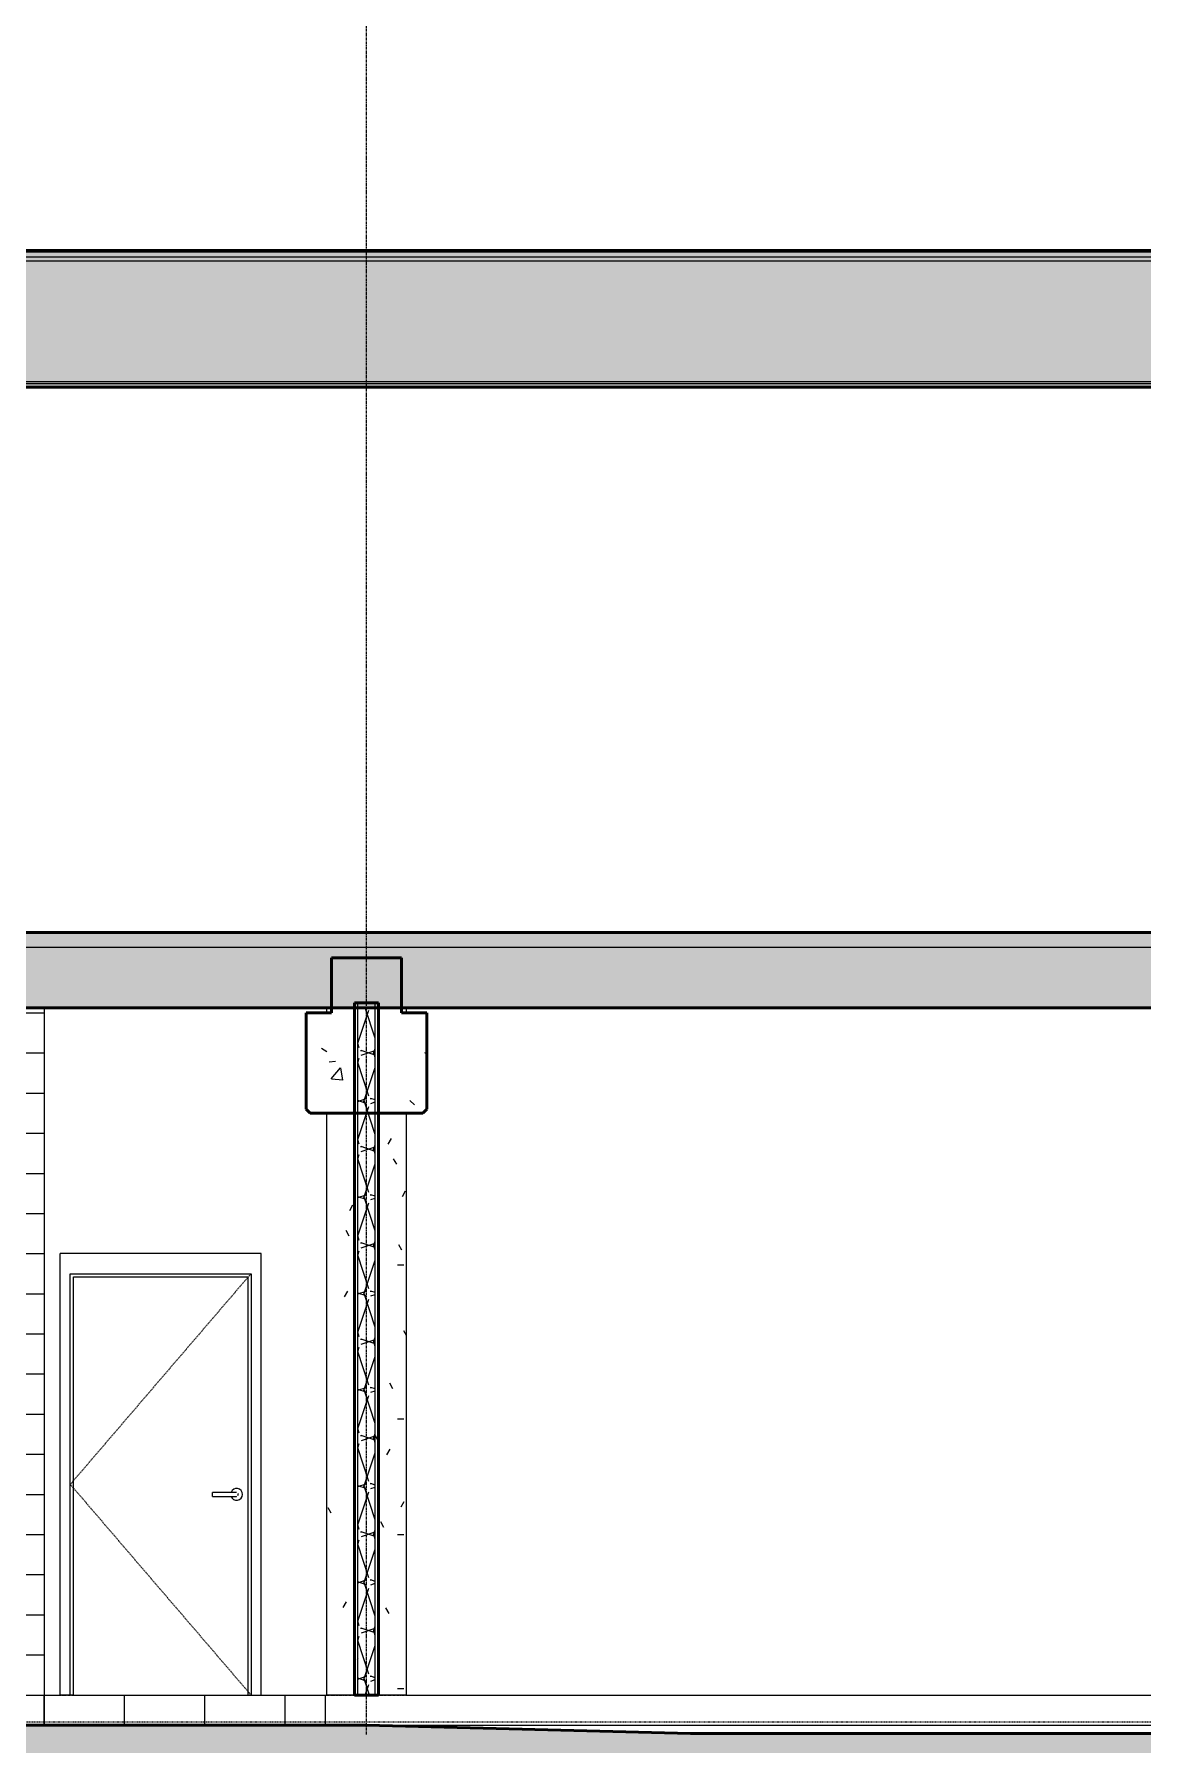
# Model space of a CAD drawing. Header units: inches. Extents: x 9661 to 15313, y -337 to 660.
# Drawn here: x 11781 to 12001.9, y -161.9 to 179.1 of the extents above; entities that cross this region are included whole.
import ezdxf

# ---------------------------------------------------------------- set-up
doc = ezdxf.new("R2010")
doc.units = ezdxf.units.IN
doc.header["$MEASUREMENT"] = 0
for name, pattern in [('Aligning Line 1_8_', [0.25, 0.125, -0.125]), ('Dash 1_16_', [0.125, 0.0625, -0.0625]), ('Grid Line 1_2_', [0.875, 0.5, -0.125, 0.125, -0.125])]:
    doc.linetypes.add(name, pattern=pattern)
for name, color, linetype, lineweight in [('0-1', 7, 'Continuous', 5), ('0-3', 135, 'Continuous', 13), ('A-DOOR-1', 7, 'Dash 1_16_', 9), ('A-DOOR-2', 7, 'Continuous', 9), ('A-DOOR-FRAM-1', 7, 'Continuous', 9), ('A-FLOR', 192, 'Continuous', 13), ('A-FLOR-1', 135, 'Continuous', 13), ('A-FLOR-2', 8, 'Continuous', 5), ('A-FLOR-3', 251, 'Continuous', 5), ('A-FLOR-5', 192, 'Continuous', 50), ('A-FLOR-LEVL-1', 51, 'Grid Line 1_2_', 9), ('A-FLOR-MCUT', 51, 'Continuous', 13), ('A-FLOR-PATT-1', 8, 'Continuous', 9), ('A-WALL-1', 10, 'Continuous', 13), ('A-WALL-2', 135, 'Continuous', 13), ('A-WALL-PATT-1', 253, 'Continuous', 9), ('A-WALL-PATT-4', 55, 'Continuous', 9), ('G-ANNO-SYMB', 111, 'Aligning Line 1_8_', 9), ('I-WALL-2', 135, 'Continuous', 13), ('I-WALL-3', 250, 'Continuous', 50), ('S-BEAM', 12, 'Continuous', 9), ('S-BEAM-1', 55, 'Continuous', 9), ('S-BEAM-2', 12, 'Continuous', 50), ('S-COLS-1', 55, 'Continuous', 9), ('S-FNDN-3', 135, 'Continuous', 13), ('S-GRID-1', 1, 'Grid Line 1_2_', 9)]:
    doc.layers.add(name, color=color, linetype=linetype, lineweight=lineweight)
pattern_1 = [(0, (11008.554, 72), (30.72, 7.68), [1.267, -21.773, 1.267, -21.773, -122.88]), (0, (11008.554, 72), (30.72, 7.68), [-46.08, 1.267, -44.813, 1.267, -21.773, -53.76]), (0, (11008.554, 72), (30.72, 7.68), [-115.2, 1.267, -14.093, 1.267, -37.133]), (120, (11020.074, 75.84), (-22.011075, 22.7643), [1.267, -21.773, 1.267, -21.773, -122.88]), (120, (11020.074, 75.84), (-22.011075, 22.7643), [-46.08, 1.267, -44.813, 1.267, -21.773, -53.76]), (120, (11020.074, 75.84), (-22.011075, 22.7643), [-115.2, 1.267, -14.093, 1.267, -37.133]), (240, (11023.914, 91.2), (-8.708925, -30.4443), [1.267, -21.773, 1.267, -21.773, -122.88]), (240, (11023.914, 91.2), (-8.708925, -30.4443), [-46.08, 1.267, -44.813, 1.267, -21.773, -53.76]), (240, (11023.914, 91.2), (-8.708925, -30.4443), [-115.2, 1.267, -14.093, 1.267, -37.133])]
pattern_2 = [(161.57, (11009.034, 72.48), (-3.8399538, -1.54e-05), [0, -27.322, 3.034, 0]), (18.43, (11008.074, 72.48), (-3.8399538, 1.54e-05), [0, -27.322, 3.034, 0]), (108.43, (11009.034, 72.48), (1.919622, -9.6005246), [9.106, -21.25]), (71.57, (11008.074, 72.48), (1.919622, 9.6005246), [9.106, -21.25])]
pattern_3 = [(0, (11546.989, 0), (0, 8), []), (90, (11546.989, 0), (-8, 8), [8, -8])]
pattern_4 = [(0, (11008.554, 72), (15.36, 3.84), [1.267, -10.253, 1.267, -10.253, -61.44]), (0, (11008.554, 72), (15.36, 3.84), [-23.04, 1.267, -21.773, 1.267, -10.253, -26.88]), (0, (11008.554, 72), (15.36, 3.84), [-57.6, 1.267, -6.413, 1.267, -17.933]), (120, (11014.314, 73.92), (-11.005538, 11.38215), [1.267, -10.253, 1.267, -10.253, -61.44]), (120, (11014.314, 73.92), (-11.005538, 11.38215), [-23.04, 1.267, -21.773, 1.267, -10.253, -26.88]), (120, (11014.314, 73.92), (-11.005538, 11.38215), [-57.6, 1.267, -6.413, 1.267, -17.933]), (240, (11016.234, 81.6), (-4.354462, -15.22215), [1.267, -10.253, 1.267, -10.253, -61.44]), (240, (11016.234, 81.6), (-4.354462, -15.22215), [-23.04, 1.267, -21.773, 1.267, -10.253, -26.88]), (240, (11016.234, 81.6), (-4.354462, -15.22215), [-57.6, 1.267, -6.413, 1.267, -17.933])]
pattern_5 = [(50, (11008.554, 72), (27.5427, -2.4099), [2.88, -31.68]), (355, (11008.554, 72), (-5.32784, 28.8843), [2.304, -25.344]), (100.451, (11010.85, 71.8), (22.2153, 26.4739), [2.448, -26.924]), (46.184, (11008.554, 79.68), (40.9819, -6.3564), [4.32, -47.52]), (96.636, (11011.97, 79.15), (35.8907, 37.4062), [3.671, -40.386]), (351.184, (11008.554, 79.68), (35.891, 37.4062), [3.456, -38.016]), (21, (11012.394, 77.76), (22.92104, -15.46073), [2.88, -31.68]), (326, (11012.394, 77.76), (9.3435, 27.84574), [2.304, -25.344]), (71.451, (11014.304, 76.472), (32.2648, 12.3844), [2.448, -26.924]), (37.5, (11008.554, 72), (0.466855, 12.78271), [1.267, -23.77, 1.267, -24.461, -25.44]), (37.5, (11008.554, 72), (0.466855, 12.78271), [-50.765, 1.267, -24.173]), (7.5, (11008.554, 72), (10.10159, 15.14509), [1.267, -13.402, 1.267, -23.194, -9.696]), (7.5, (11008.554, 72), (10.10159, 15.14509), [-39.13, 1.267, -8.429]), (327.5, (10999.991, 72), (20.49916, -0.86578), [1.267, -8.333, 1.267, -28.685, -39.744]), (327.5, (10999.991, 72), (20.49916, -0.86578), [-39.552, 1.267, -38.477]), (317.5, (10996.151, 72), (22.39478, 3.8443), [1.267, -11.213, 1.267, -18.624, -28.224]), (317.5, (10996.151, 72), (22.39478, 3.8443), [-32.371, 1.267, -26.957])]

# ---------------------------------------------------------------- blocks, each defined once
blk = doc.blocks.new('HOLLOW METAL - GARGE-2125834-BUILDING SECTION - EAST_WEST - LOOKING SOUTH2')
at = {"layer": 'A-DOOR-1'}
for p, q in [((11824.18, -68), (11788.18, -110)), ((11788.18, -110), (11824.18, -152))]:
    blk.add_line(p, q, dxfattribs=at)
at = {"layer": 'A-DOOR-2'}
for p, q in [((11820.63, -111.61), (11816.5, -111.61)), ((11816.5, -112), (11816.5, -111.61)), ((11816.5, -112.39), (11816.5, -112)), ((11816.5, -112.39), (11820.63, -112.39)), ((11788.8, -152), (11823.55, -152))]:
    blk.add_line(p, q, dxfattribs=at)
at = {"layer": 'A-DOOR-2', "flags": 128}
for points in [[(11821.22, -111.61), (11821.22, -111.61), (11821.22, -111.61), (11821.22, -111.61), (11821.22, -111.61), (11821.21, -111.61), (11821.21, -111.61), (11821.2, -111.61), (11821.19, -111.61), (11821.19, -111.61), (11821.18, -111.61), (11821.17, -111.61), (11821.16, -111.61), (11821.15, -111.61), (11821.13, -111.61), (11821.12, -111.61), (11821.11, -111.61), (11821.09, -111.61), (11821.08, -111.61), (11821.06, -111.61), (11821.04, -111.61), (11821.03, -111.61), (11821.01, -111.61), (11820.99, -111.61), (11820.97, -111.61), (11820.95, -111.61), (11820.93, -111.61), (11820.91, -111.61), (11820.89, -111.61), (11820.87, -111.61), (11820.85, -111.61), (11820.83, -111.61), (11820.8, -111.61), (11820.78, -111.61), (11820.76, -111.61), (11820.73, -111.61), (11820.71, -111.61), (11820.69, -111.61), (11820.66, -111.61), (11820.64, -111.61), (11820.63, -111.61)], [(11820.63, -112.39), (11820.66, -112.39), (11820.68, -112.39), (11820.7, -112.39), (11820.73, -112.39), (11820.75, -112.39), (11820.77, -112.39), (11820.8, -112.39), (11820.82, -112.39), (11820.84, -112.39), (11820.86, -112.39), (11820.88, -112.39), (11820.91, -112.39), (11820.93, -112.39), (11820.95, -112.39), (11820.97, -112.39), (11820.99, -112.39), (11821, -112.39), (11821.02, -112.39), (11821.04, -112.39), (11821.06, -112.39), (11821.07, -112.39), (11821.09, -112.39), (11821.1, -112.39), (11821.12, -112.39), (11821.13, -112.39), (11821.14, -112.39), (11821.15, -112.39), (11821.16, -112.39), (11821.17, -112.39), (11821.18, -112.39), (11821.19, -112.39), (11821.2, -112.39), (11821.21, -112.39), (11821.21, -112.39), (11821.22, -112.39), (11821.22, -112.39), (11821.22, -112.39), (11821.22, -112.39), (11821.22, -112.39)]]:
    blk.add_lwpolyline(points, dxfattribs=at)
at = {"layer": 'A-DOOR-2'}
for centre, radius, start, end in [((11821.32, -112), 1.18, 0, 160.3657), ((11821.32, -112), 1.18, 199.5633, 0), ((11821.22, -112), 0.394, 75, 90), ((11821.22, -112), 0.394, 270, 285), ((11821.22, -112), 0.394, 0, 30), ((11821.22, -112), 0.394, 330, 0)]:
    blk.add_arc(centre, radius, start, end, dxfattribs=at)
at = {"layer": 'A-DOOR-FRAM-1'}
for p, q in [((11786.18, -152), (11786.18, -64)), ((11826.18, -64), (11786.18, -64)), ((11826.18, -152), (11826.18, -64)), ((11788.18, -152), (11788.18, -68)), ((11788.18, -68), (11824.18, -68)), ((11824.18, -68), (11824.18, -152)), ((11788.8, -152), (11788.8, -68.62)), ((11788.8, -68.62), (11823.55, -68.62)), ((11823.55, -68.62), (11823.55, -152)), ((11788.18, -152), (11786.18, -152)), ((11788.8, -152), (11788.18, -152)), ((11823.55, -152), (11824.18, -152)), ((11824.18, -152), (11826.18, -152))]:
    blk.add_line(p, q, dxfattribs=at)
blk = doc.blocks.new('CTR - 1st Phase - Common Walls_rvt-1-BUILDING SECTION - EAST_WEST - LOOKING SOUTH2')
at = {"layer": 'A-WALL-PATT-1'}
h = blk.add_hatch(dxfattribs=at)
h.set_pattern_fill('FP_4', color=256, style=0, pattern_type=2)
h.set_pattern_definition(pattern_2)
h.paths.add_polyline_path([(11848.94, -152), (11848.94, -15), (11845.44, -15), (11845.44, -152)], flags=0)
h = blk.add_hatch(dxfattribs=at)
h.set_pattern_fill('FP_1', color=256, style=0, pattern_type=2)
h.set_pattern_definition(pattern_1)
h.paths.add_polyline_path([(11845.44, -152), (11845.44, -36), (11844.81, -36), (11844.81, -152)], flags=0)
h = blk.add_hatch(dxfattribs=at)
h.set_pattern_fill('FP_1', color=256, style=0, pattern_type=2)
h.set_pattern_definition(pattern_1)
h.paths.add_polyline_path([(11849.56, -152), (11849.56, -36), (11848.94, -36), (11848.94, -152)], flags=0)
at = {"layer": 'A-WALL-1'}
for p, q in [((11845.44, -152), (11845.44, -14)), ((11848.94, -152), (11848.94, -14))]:
    blk.add_line(p, q, dxfattribs=at)
at = {"layer": 'I-WALL-2'}
for p, q in [((11782.99, -152), (11786.18, -152)), ((11826.18, -152), (11839.19, -152)), ((11855.19, -152), (12077.19, -152))]:
    blk.add_line(p, q, dxfattribs=at)
at = {"layer": 'I-WALL-3'}
for p, q in [((11844.81, -14), (11844.81, -152)), ((11849.56, -14), (11844.81, -14)), ((11849.56, -152), (11849.56, -14)), ((11844.81, -152), (11849.56, -152))]:
    blk.add_line(p, q, dxfattribs=at)
at = {"layer": '0-3'}
blk.add_blockref('HOLLOW METAL - GARGE-2125834-BUILDING SECTION - EAST_WEST - LOOKING SOUTH2', (0, 0), dxfattribs=at)
blk = doc.blocks.new('CTR - 1st Phase -Stairs _ Elevators_rvt-1-BUILDING SECTION - EAST_WEST - LOOKING SOUTH2')
at = {"layer": 'A-WALL-PATT-4'}
h = blk.add_hatch(dxfattribs=at)
h.set_pattern_fill('FP_26', color=256, style=0, pattern_type=2)
h.set_pattern_definition(pattern_3)
h.paths.add_polyline_path([(11543.47, -158), (11546.99, -158), (11546.99, -152), (11542.99, -152), (11542.99, -158), (11543.18, -158)], flags=0)
h.paths.add_polyline_path([(11550.8, -138.98), (11550.99, -138.98), (11550.99, -15), (11550.8, -15), (11550.8, -94.35)], flags=0)
h = blk.add_hatch(dxfattribs=at)
h.set_pattern_fill('FP_26', color=256, style=0, pattern_type=2)
h.set_pattern_definition(pattern_3)
h.paths.add_polyline_path([(11778.99, -158), (11782.99, -158), (11782.99, -15), (11774.99, -15), (11774.99, -138.98), (11778.99, -138.98), (11778.99, -157.42)], flags=0)
h = blk.add_hatch(dxfattribs=at)
h.set_pattern_fill('FP_28', color=256, style=0, pattern_type=2)
h.set_pattern_definition([(0, (11546.989, -152), (0, 8), []), (90, (11546.989, -152), (-8, 8), [8, -8])])
h.paths.add_polyline_path([(11434.75, -158), (11434.99, -158), (11434.99, -152), (11430.99, -152), (11430.99, -158), (11431.53, -158)], flags=0)
h = blk.add_hatch(dxfattribs=at)
h.set_pattern_fill('FP_27', color=256, style=0, pattern_type=2)
h.set_pattern_definition([(0, (11774.989, -152), (0, 8), []), (90, (11774.989, -152), (-8, 8), [8, -8])])
h.paths.add_polyline_path([(11811.86, -158), (11838.99, -158), (11838.99, -152), (11782.99, -152), (11782.99, -158), (11789.18, -158)], flags=0)
at = {"layer": 'A-FLOR-1'}
blk.add_line((11646.74, 132), (11648.09, 132), dxfattribs=at)
at = {"layer": 'A-WALL-2'}
for p, q in [((11550.99, -15), (11550.99, -138.98)), ((11774.99, -138.98), (11774.99, -15)), ((11782.99, -15), (11782.99, -158)), ((11430.99, -158), (11430.99, -152)), ((11542.99, -158), (11542.99, -152)), ((11838.99, -158), (11838.99, -152))]:
    blk.add_line(p, q, dxfattribs=at)
at = {"layer": 'S-FNDN-3'}
blk.add_line((11434.99, -152), (11434.99, -158), dxfattribs=at)
blk = doc.blocks.new('Concrete-Rectangular-Column - ONE-1856735-BUILDING SECTION - EAST_WEST - LOOKING SOUTH2')
at = {"layer": 'S-COLS-1'}
h = blk.add_hatch(dxfattribs=at)
h.set_pattern_fill('FP_1', color=256, style=0, pattern_type=2)
h.set_pattern_definition(pattern_1)
h.paths.add_polyline_path([(11855.19, -152), (11855.19, -36), (11849.56, -36), (11849.56, -152)], flags=0)
h.paths.add_polyline_path([(11844.81, -152), (11844.81, -36), (11839.19, -36), (11839.19, -152), (11843.82, -152)], flags=0)
h.paths.add_polyline_path([(11855.19, -16), (11855.19, -15), (11854.19, -15), (11854.19, -16)], flags=0)
h.paths.add_polyline_path([(11840.19, -16), (11840.19, -15), (11839.19, -15), (11839.19, -16)], flags=0)
for p, q in [((11839.19, -15), (11839.19, -16)), ((11855.19, -16), (11855.19, -15)), ((11839.19, -36), (11839.19, -152)), ((11855.19, -152), (11855.19, -36)), ((11844.81, -152), (11839.19, -152)), ((11855.19, -152), (11849.56, -152))]:
    blk.add_line(p, q, dxfattribs=at)
blk = doc.blocks.new('Inverted Tee Beam - 24IT32-2543521-BUILDING SECTION - EAST_WEST - LOOKING SOUTH2')
at = {"layer": 'S-BEAM'}
h = blk.add_hatch(dxfattribs=at)
h.set_pattern_fill('FP_19', color=256, style=0, pattern_type=2)
h.set_pattern_definition(pattern_5)
h.paths.add_polyline_path([(11838.99, -36), (11845.44, -36), (11845.44, -15), (11840.19, -15), (11840.19, -16), (11835.19, -16), (11835.19, -35.21), (11835.98, -36), (11836.61, -36)], flags=0)
h.paths.add_polyline_path([(11855.19, -36), (11858.4, -36), (11859.19, -35.21), (11859.19, -16), (11854.19, -16), (11854.19, -15), (11848.94, -15), (11848.94, -36), (11849.56, -36)], flags=0)
at = {"layer": 'S-BEAM-2'}
for p, q in [((11854.19, -5), (11840.19, -5)), ((11840.19, -5), (11840.19, -16)), ((11854.19, -16), (11854.19, -5)), ((11840.19, -16), (11835.19, -16)), ((11835.19, -16), (11835.19, -35.21)), ((11859.19, -16), (11854.19, -16)), ((11859.19, -35.21), (11859.19, -16)), ((11835.19, -35.21), (11835.98, -36)), ((11835.98, -36), (11858.4, -36)), ((11858.4, -36), (11859.19, -35.21))]:
    blk.add_line(p, q, dxfattribs=at)

msp = doc.modelspace()

# ---------------------------------------------------------------- hatches: boundary and pattern name
at = {"layer": 'A-FLOR-2'}
h = msp.add_hatch(color=256, dxfattribs=at)
h.paths.add_polyline_path([(11742.24, 135.62), (12110.34, 135.62), (12110.34, 135.87), (11737.24, 135.87), (11737.24, 135.62), (11742.05, 135.62)], flags=0)
h.paths.add_polyline_path([(11284.08, 135.62), (11646.74, 135.62), (11646.74, 135.87), (11255.64, 135.87), (11255.64, 135.62), (11262.55, 135.62)], flags=0)
h.paths.add_polyline_path([(10642.19, 135.62), (10843.14, 135.62), (10843.14, 135.87), (10450.69, 135.87), (10450.69, 135.62), (10638.23, 135.62)], flags=0)
h.paths.add_polyline_path([(10354.09, 135.62), (10361.54, 135.62), (10361.54, 135.87), (9988.44, 135.87), (9988.44, 135.62), (10354.08, 135.62)], flags=0)
at = {"layer": 'A-FLOR-3'}
h = msp.add_hatch(color=256, dxfattribs=at)
h.paths.add_polyline_path([(11929.93, 109.37), (12081.06, 109.37), (12081.06, 109.87), (11737.24, 109.87), (11737.24, 109.37), (11842.99, 109.37)], flags=0)
h.paths.add_polyline_path([(11322.28, 109.37), (11470.04, 109.37), (11470.04, 109.87), (11284.91, 109.87), (11284.91, 109.37), (11321.68, 109.37)], flags=0)
h.paths.add_polyline_path([(11629.38, 109.37), (11646.74, 109.37), (11646.74, 109.87), (11473.54, 109.87), (11473.54, 109.37), (11628.53, 109.37)], flags=0)
h.paths.add_polyline_path([(10638.23, 109.37), (10813.86, 109.37), (10813.86, 109.87), (10457.54, 109.87), (10457.54, 109.37), (10595.17, 109.37)], flags=0)
h.paths.add_polyline_path([(10450.83, 109.37), (10452.04, 109.37), (10452.04, 109.87), (10450.69, 109.87), (10450.69, 109.37), (10450.79, 109.37)], flags=0)
h.paths.add_polyline_path([(10361.54, 109.37), (10361.54, 109.87), (10017.71, 109.87), (10017.71, 109.37), (10336.83, 109.37)], flags=0)
at = {"layer": 'A-FLOR-PATT-1'}
h = msp.add_hatch(dxfattribs=at)
h.set_pattern_fill('FP_3', color=256, style=0, pattern_type=2)
h.set_pattern_definition([(0, (11008.554, 72), (0, 4.798), []), (315, (11008.554, 72), (4.798427, 0), [6.786, -6.786]), (45, (11008.554, 72), (4.798427, 0), [6.786, -6.786])])
h.paths.add_polyline_path([(12115.84, 133.87), (12115.84, 134.62), (11737.24, 134.62), (11737.24, 133.87), (12112.92, 133.87)], flags=0)
h.paths.add_polyline_path([(11327.13, 133.87), (11646.74, 133.87), (11646.74, 134.62), (11250.14, 134.62), (11250.14, 133.87), (11284.08, 133.87)], flags=0)
h.paths.add_polyline_path([(10458.95, 133.87), (10848.64, 133.87), (10848.61, 134.62), (10450.69, 134.62), (10450.69, 133.87), (10458.79, 133.87)], flags=0)
h.paths.add_polyline_path([(10293.77, 133.87), (10361.54, 133.87), (10361.54, 134.62), (9982.94, 134.62), (9982.94, 133.87), (10207.66, 133.87)], flags=0)
h = msp.add_hatch(dxfattribs=at)
h.set_pattern_fill('FP_4', color=256, style=0, pattern_type=2)
h.set_pattern_definition(pattern_2)
h.paths.add_polyline_path([(12115.84, 109.87), (12115.84, 133.87), (11737.24, 133.87), (11737.24, 109.87), (12112.92, 109.87)], flags=0)
h.paths.add_polyline_path([(11585.47, 109.87), (11646.74, 109.87), (11646.74, 133.87), (11250.14, 133.87), (11250.14, 109.87), (11542.99, 109.87)], flags=0)
h.paths.add_polyline_path([(10848.64, 109.87), (10848.64, 133.87), (10450.69, 133.87), (10450.69, 109.87), (10848.21, 109.87)], flags=0)
h.paths.add_polyline_path([(10009.84, 109.87), (10361.54, 109.87), (10361.54, 133.87), (9982.94, 133.87), (9982.94, 109.87), (10009.09, 109.87)], flags=0)
h = msp.add_hatch(dxfattribs=at)
h.set_pattern_fill('FP_2', color=256, style=0, pattern_type=2)
h.set_pattern_definition(pattern_4)
h.paths.add_polyline_path([(11742.69, 134.62), (12110.34, 134.62), (12110.34, 135.62), (11737.24, 135.62), (11737.24, 134.62)], flags=0)
h.paths.add_polyline_path([(11434.99, 134.62), (11646.74, 134.62), (11646.74, 135.62), (11255.64, 135.62), (11255.64, 134.62), (11413.25, 134.62)], flags=0)
h.paths.add_polyline_path([(10476.79, 134.62), (10843.14, 134.62), (10843.14, 135.62), (10450.69, 135.62), (10450.69, 134.62), (10470.04, 134.62)], flags=0)
h.paths.add_polyline_path([(10354.79, 134.62), (10361.54, 134.62), (10361.54, 135.62), (9988.44, 135.62), (9988.44, 134.62), (10350.34, 134.62)], flags=0)
h = msp.add_hatch(dxfattribs=at)
h.set_pattern_fill('FP_1', color=256, style=0, pattern_type=2)
h.set_pattern_definition(pattern_1)
h.paths.add_polyline_path([(12059.1, 108.75), (12081.06, 108.75), (12081.06, 109.37), (11737.24, 109.37), (11737.24, 108.75), (12016.04, 108.75)], flags=0)
h.paths.add_polyline_path([(11473.54, 108.75), (11646.74, 108.75), (11646.74, 109.37), (11473.54, 109.37), (11473.54, 109.05)], flags=0)
h.paths.add_polyline_path([(11470.04, 108.75), (11470.04, 109.37), (11284.91, 109.37), (11284.91, 108.75), (11467.79, 108.75)], flags=0)
h.paths.add_polyline_path([(10552.11, 108.75), (10813.86, 108.75), (10813.83, 109.37), (10595.17, 109.37), (10457.54, 109.37), (10457.54, 108.75), (10509.06, 108.75)], flags=0)
h.paths.add_polyline_path([(10450.87, 108.75), (10452.04, 108.75), (10452.04, 109.37), (10450.69, 109.37), (10450.69, 108.75), (10450.79, 108.75)], flags=0)
h.paths.add_polyline_path([(10118.16, 108.75), (10361.54, 108.75), (10361.54, 109.37), (10017.71, 109.37), (10017.71, 108.75), (10035.43, 108.75)], flags=0)
h = msp.add_hatch(dxfattribs=at)
h.set_pattern_fill('FP_2', color=256, style=0, pattern_type=2)
h.set_pattern_definition(pattern_4)
h.paths.add_polyline_path([(11509.19, -3), (12087.19, -3), (12087.19, 0), (11278.79, 0), (11278.79, -3), (11499.36, -3)], flags=0)
h.paths.add_polyline_path([(10450.79, -3), (10819.99, -3), (10819.99, 0), (10011.59, 0), (10011.59, -3), (10422.94, -3)], flags=0)
h = msp.add_hatch(dxfattribs=at)
h.set_pattern_fill('FP_19', color=256, style=0, pattern_type=2)
h.set_pattern_definition(pattern_5)
h.paths.add_polyline_path([(12016.04, -15), (12087.19, -15), (12087.19, -3), (11278.79, -3), (11278.79, -15), (11929.93, -15)], flags=0)
h.paths.add_polyline_path([(10705.1, -15), (10819.99, -15), (10819.99, -3), (10011.59, -3), (10011.59, -15), (10638.23, -15)], flags=0)
h = msp.add_hatch(dxfattribs=at)
h.set_pattern_fill('FP_19', color=256, style=0, pattern_type=2)
h.set_pattern_definition(pattern_5)
h.paths.add_polyline_path([(11929.93, -165.67), (12013.4, -165.67), (12071.19, -164.16), (12071.19, -158.16), (12013.4, -159.67), (11911.76, -159.67), (11847.19, -158), (11778.99, -158), (11778.99, -161.1), (11546.99, -161.1), (11546.99, -158.11), (11543.46, -158.17), (11430.99, -158.15), (11427.05, -158), (11361.19, -158), (11310.98, -158.87), (10715.29, -158.87), (10665.06, -158), (10614.89, -158.87), (9961.22, -158.87), (9907.19, -158.09), (9907.19, -164.09), (9961.22, -164.87), (10614.89, -164.87), (10665.06, -164), (10715.29, -164.87), (11310.98, -164.87), (11361.19, -164), (11427.05, -164), (11431.53, -164.17), (11544.73, -164.17), (11550.99, -164.01), (11557.77, -164.26), (11578.65, -164), (11848.2, -164.03), (11911.76, -165.67), (11923.43, -165.67)], flags=0)

# ---------------------------------------------------------------- linework, layer by layer
at = {"layer": 'A-FLOR'}
msp.add_line((11847.19, -158), (12071.19, -158), dxfattribs=at)
at = {"layer": 'A-FLOR-5'}
for p, q in [((12109.71, 136), (11256.26, 136)), ((11737.24, 108.75), (12081.06, 108.75)), ((12081.06, 0), (11278.79, 0)), ((11278.79, -15), (12077.19, -15)), ((11847.19, -158), (11578.65, -158)), ((11911.76, -159.67), (11847.19, -158)), ((12013.4, -159.67), (11911.76, -159.67))]:
    msp.add_line(p, q, dxfattribs=at)
at = {"layer": 'A-FLOR-LEVL-1'}
for p, q in [((9660.53, 136), (12376.06, 136)), ((9660.53, 0), (12376.06, 0)), ((9660.53, -152), (12376.06, -152))]:
    msp.add_line(p, q, dxfattribs=at)
at = {"layer": 'A-FLOR-MCUT'}
for p, q in [((12110.34, 135.87), (11737.24, 135.87)), ((12110.34, 135.62), (11737.24, 135.62)), ((12110.34, 134.62), (11737.24, 134.62)), ((12115.84, 133.87), (11737.24, 133.87)), ((11737.24, 109.87), (12089.69, 109.87)), ((12081.06, 109.37), (11737.24, 109.37)), ((12087.19, -3), (11278.79, -3))]:
    msp.add_line(p, q, dxfattribs=at)
at = {"layer": 'G-ANNO-SYMB'}
msp.add_line((9706.24, -157.31), (12446.61, -157.31), dxfattribs=at)
at = {"layer": 'S-GRID-1'}
msp.add_line((11847.19, -159.84), (11847.19, 451.86), dxfattribs=at)

# ---------------------------------------------------------------- block references
at = {"layer": '0-1'}
for name in ['CTR - 1st Phase - Common Walls_rvt-1-BUILDING SECTION - EAST_WEST - LOOKING SOUTH2', 'CTR - 1st Phase -Stairs _ Elevators_rvt-1-BUILDING SECTION - EAST_WEST - LOOKING SOUTH2']:
    msp.add_blockref(name, (0, 0), dxfattribs=at)
at = {"layer": 'S-BEAM-1'}
msp.add_blockref('Inverted Tee Beam - 24IT32-2543521-BUILDING SECTION - EAST_WEST - LOOKING SOUTH2', (0, 0), dxfattribs=at)
at = {"layer": 'S-COLS-1'}
msp.add_blockref('Concrete-Rectangular-Column - ONE-1856735-BUILDING SECTION - EAST_WEST - LOOKING SOUTH2', (0, 0), dxfattribs=at)

doc.saveas('drawing.dxf')
